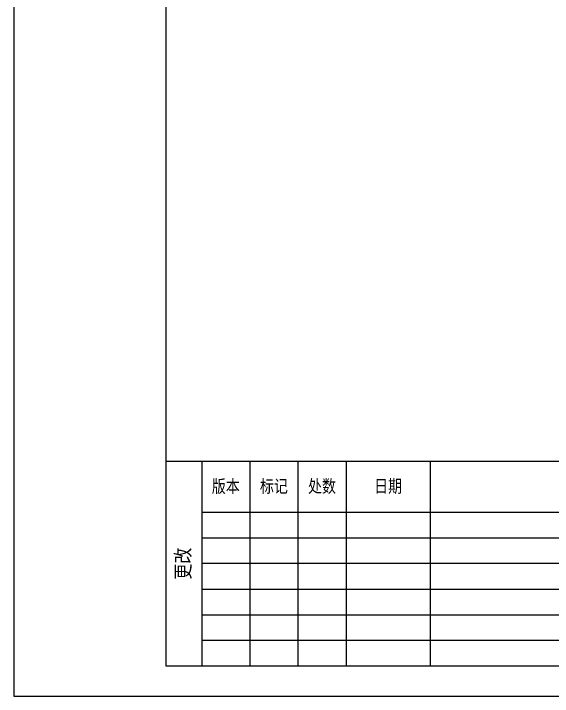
# Model space of a CAD drawing. Header units: millimetres. Extents: x 113490 to 142599, y -20467 to 115.
# Drawn here: x 113490 to 122164, y -20467 to -9479 of the extents above; entities that cross this region are included whole.
import ezdxf

# ---------------------------------------------------------------- set-up
doc = ezdxf.new("R2010")
doc.units = ezdxf.units.MM
doc.layers.add('标题', color=5, linetype='Continuous')
doc.styles.add('HZFS', font='仿宋_GB2312_0.ttf', dxfattribs={"width": 0.8, "height": 4})

# ---------------------------------------------------------------- blocks, each defined once
blk = doc.blocks.new('A4H-标准')
at = {"layer": '标题', "color": 3}
for p, q in [((1073.89, 207.12), (1073.89, -2.88)), ((1073.89, -2.88), (1370.89, -2.88))]:
    blk.add_line(p, q, dxfattribs=at)

msp = doc.modelspace()

# ---------------------------------------------------------------- linework, layer by layer
at = {"layer": '标题', "color": 5}
msp.add_line((115940.7, -375.3), (115940.7, -19977.3), dxfattribs=at)
at = {"layer": '标题'}
for p, q in [((115940.7, -16684.1), (131524.3, -16684.1)), ((116518.9, -16684.1), (116518.9, -19977.3)), ((117293.2, -16684.1), (117293.2, -19977.3)), ((118067.5, -16684.1), (118067.5, -19977.3)), ((118841.8, -16684.1), (118841.8, -19977.3)), ((120194.3, -16684.1), (120194.3, -19977.3)), ((115940.7, -19977.3), (142109.3, -19977.3))]:
    msp.add_line(p, q, dxfattribs=at)
at = {"layer": '标题', "color": 3}
for p, q in [((131524.3, -17507.4), (116518.9, -17507.4)), ((131524.3, -17919.1), (116518.9, -17919.1)), ((131524.3, -18330.7), (116518.9, -18330.7)), ((116518.9, -18742.4), (131524.3, -18742.4)), ((116518.9, -19154), (131524.3, -19154)), ((116518.9, -19565.6), (131524.3, -19565.6))]:
    msp.add_line(p, q, dxfattribs=at)

# ---------------------------------------------------------------- block references
at = {"xscale": 98.00999999999476, "yscale": 98.01000000000022, "zscale": 98.01000000000002}
msp.add_blockref('A4H-标准', (8238.9, -20184.6), dxfattribs=at)

# ---------------------------------------------------------------- texts
at = {"layer": '标题', "char_height": 205.82, "attachment_point": 5, "style": 'HZFS'}
for s, insert, width in [('版本', (116906.1, -17097.6), 774.279), ('标记', (117680.4, -17095.8), 774.279), ('处数', (118454.6, -17095.8), 774.279), ('日期', (119518, -17095.8), 1352.538)]:
    msp.add_mtext(s, dxfattribs=dict(at, insert=insert, width=width))
at = {"layer": '标题', "insert": (116229.8, -18330.7), "char_height": 235.22, "width": 3293.136, "attachment_point": 5, "rotation": 90, "style": 'HZFS'}
msp.add_mtext('更改', dxfattribs=at)

doc.saveas('drawing.dxf')
